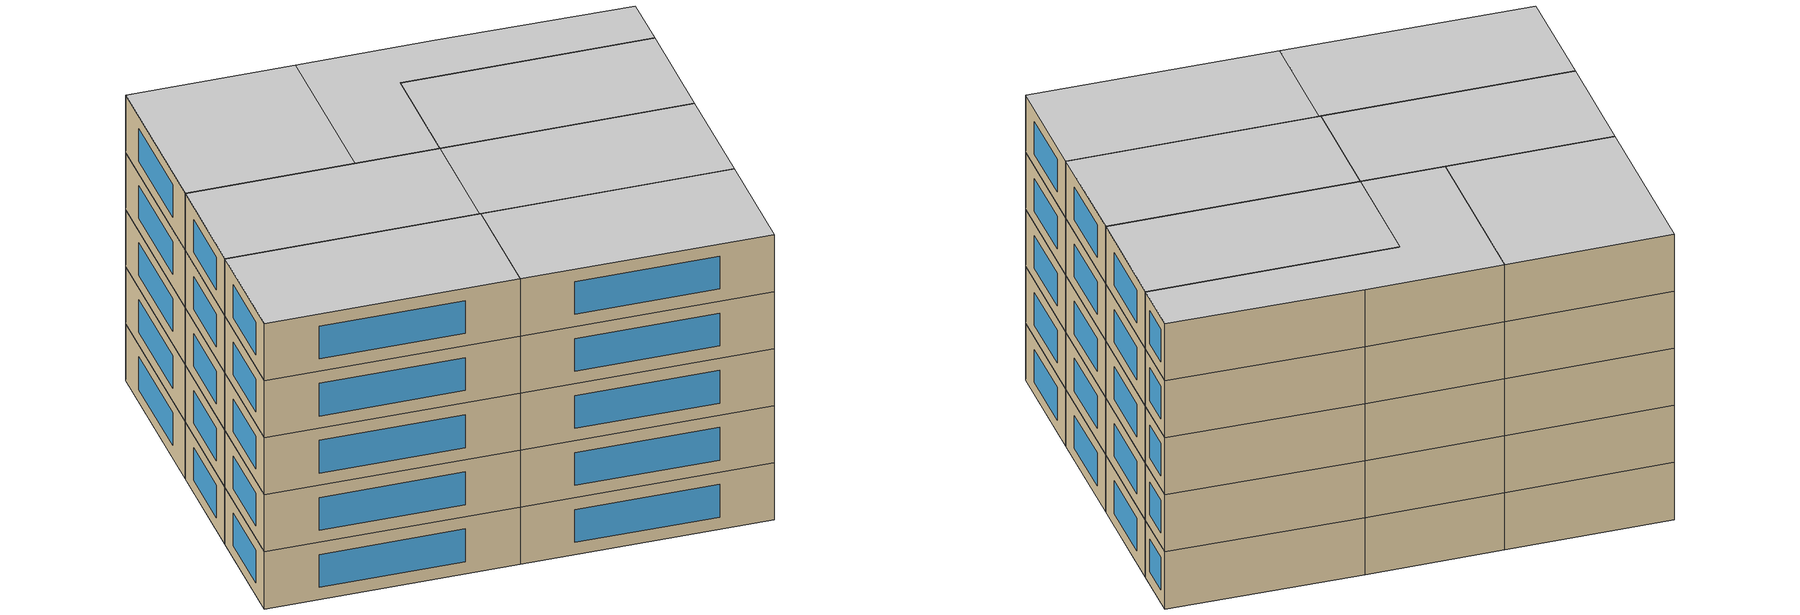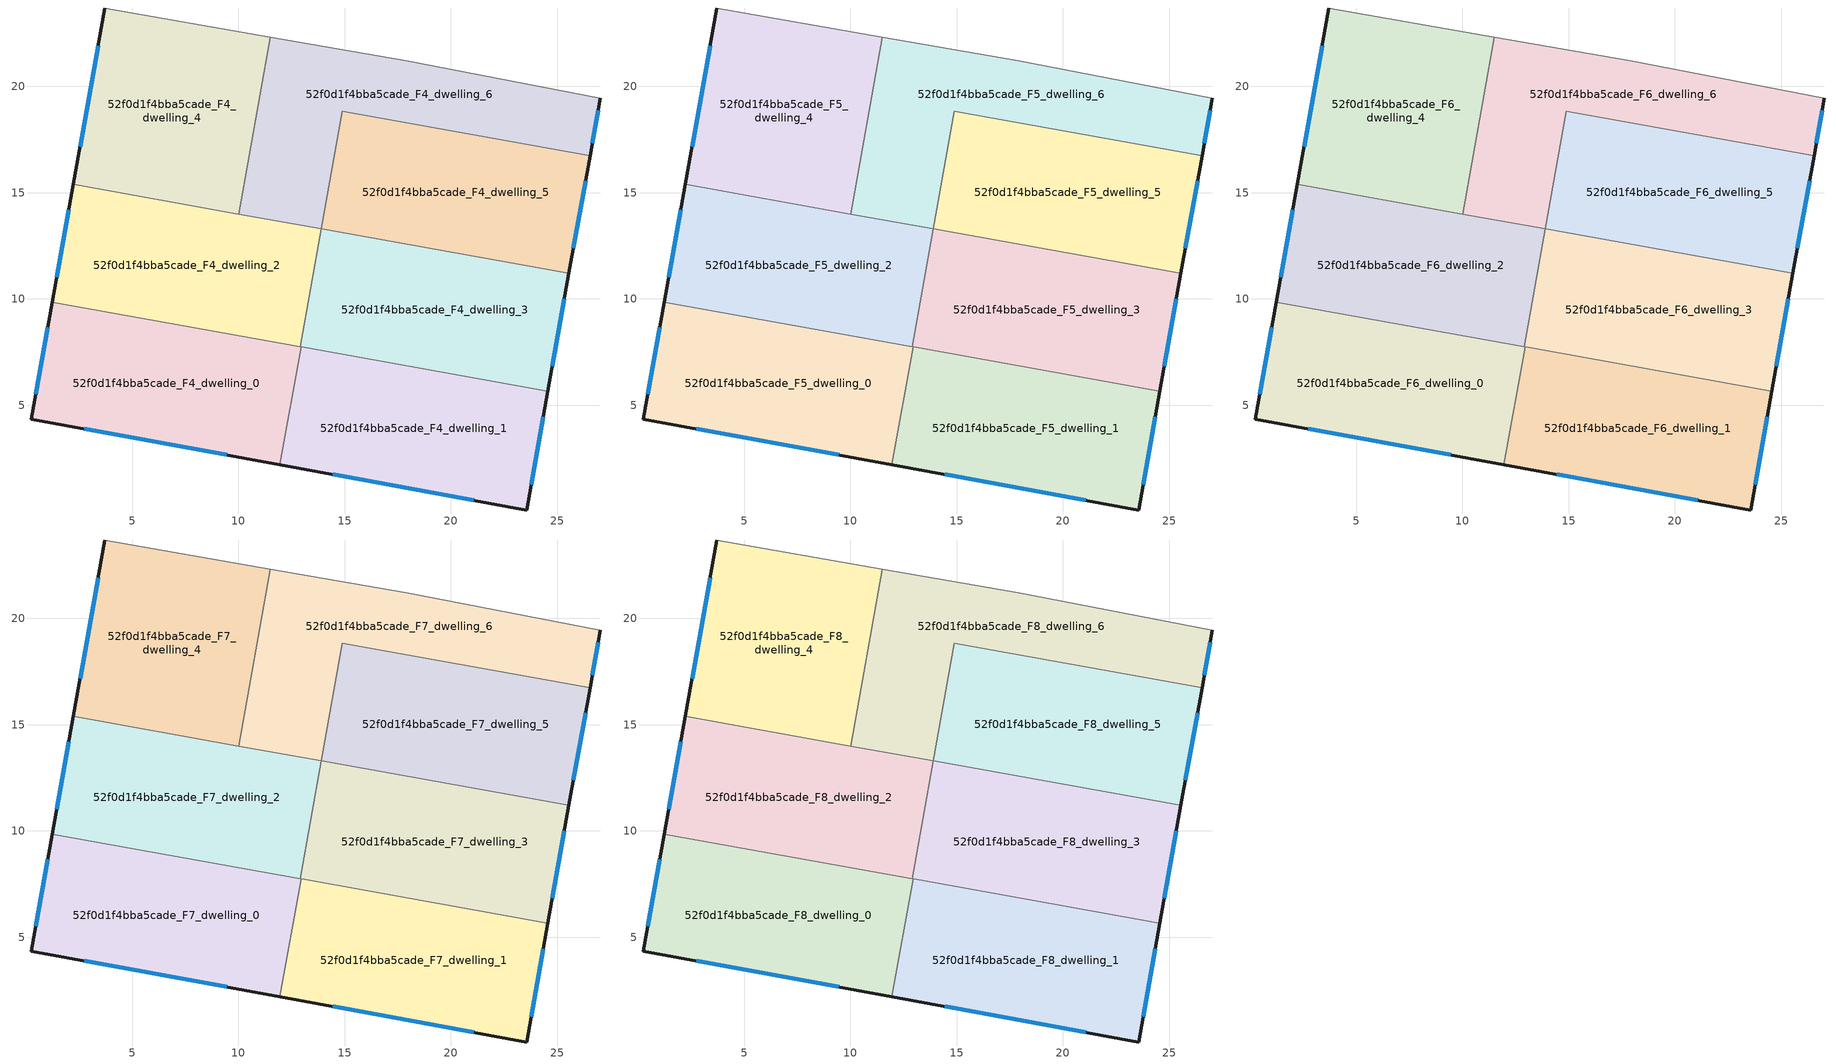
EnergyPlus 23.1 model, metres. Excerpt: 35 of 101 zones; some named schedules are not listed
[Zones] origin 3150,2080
52f0d1f4bba5cade_F4_dwelling_0
 floor to 52f0d1f4bba5cade_F3_dwelling_0 (EU_floor_Construction): 12.95,7.74 11.96,2.2 0.25,4.34 1.24,9.84 z12
 wall outside (EU_wall_Construction): 1.24,9.84 0.25,4.34 11.96,2.2 z12:15
 wall to 52f0d1f4bba5cade_F4_dwelling_1 (EU_wall_Construction): 11.96,2.2 12.95,7.74 z12:15
 wall to 52f0d1f4bba5cade_F4_dwelling_2 (EU_wall_Construction): 12.9,7.75 1.24,9.84 z12:15
 wall to 52f0d1f4bba5cade_F4_dwelling_3 (EU_wall_Construction): 12.95,7.74 12.9,7.75 z12:15
 window (EU_Window_Construction): 2.76,3.88 9.45,2.65 / 1.03,8.66 0.46,5.52 z12.64:14.36
52f0d1f4bba5cade_F4_dwelling_1
 floor to 52f0d1f4bba5cade_F3_dwelling_1 (EU_floor_Construction): 24.57,5.65 23.57,0.07 11.96,2.2 12.95,7.74 z12
 wall outside (EU_wall_Construction): 11.96,2.2 23.57,0.07 24.57,5.65 z12:15
 wall to 52f0d1f4bba5cade_F4_dwelling_3 (EU_wall_Construction): 24.57,5.65 12.95,7.74 z12:15
 window (EU_Window_Construction): 14.44,1.74 21.08,0.52 / 23.79,1.26 24.36,4.46 z12.64:14.36
52f0d1f4bba5cade_F4_dwelling_2
 floor to 52f0d1f4bba5cade_F3_dwelling_2 (EU_floor_Construction): 13.9,13.29 12.9,7.75 1.24,9.84 2.23,15.39 z12
 wall outside (EU_wall_Construction): 2.23,15.39 1.24,9.84 z12:15
 wall to 52f0d1f4bba5cade_F4_dwelling_3 (EU_wall_Construction): 12.9,7.75 13.9,13.29 z12:15
 wall to 52f0d1f4bba5cade_F4_dwelling_4 (EU_wall_Construction): 10.01,13.99 2.23,15.39 z12:15
 wall to 52f0d1f4bba5cade_F4_dwelling_6 (EU_wall_Construction): 13.9,13.29 10.01,13.99 z12:15
 window (EU_Window_Construction): 2.02,14.2 1.45,11.03 z12.64:14.36
52f0d1f4bba5cade_F4_dwelling_3
 floor to 52f0d1f4bba5cade_F3_dwelling_3 (EU_floor_Construction): 25.56,11.2 24.57,5.65 12.9,7.75 13.9,13.29 z12
 wall outside (EU_wall_Construction): 24.57,5.65 25.56,11.2 z12:15
 wall to 52f0d1f4bba5cade_F4_dwelling_5 (EU_wall_Construction): 25.56,11.2 13.9,13.29 z12:15
 window (EU_Window_Construction): 24.78,6.84 25.35,10.01 z12.64:14.36
52f0d1f4bba5cade_F4_dwelling_4
 floor to 52f0d1f4bba5cade_F3_dwelling_4 (EU_floor_Construction): 11.51,22.33 10.01,13.99 2.23,15.39 3.72,23.69 z12
 wall outside (EU_wall_Construction): 3.72,23.69 2.23,15.39 z12:15
 wall adiabatic (EU_wall_Construction): 11.51,22.33 3.72,23.69 z12:15
 wall to 52f0d1f4bba5cade_F4_dwelling_6 (EU_wall_Construction): 10.01,13.99 11.51,22.33 z12:15
 window (EU_Window_Construction): 3.4,21.91 2.55,17.17 z12.64:14.36
52f0d1f4bba5cade_F4_dwelling_5
 floor to 52f0d1f4bba5cade_F3_dwelling_5 (EU_floor_Construction): 26.55,16.75 25.56,11.2 13.9,13.29 14.89,18.84 z12
 wall outside (EU_wall_Construction): 25.56,11.2 26.55,16.75 z12:15
 wall to 52f0d1f4bba5cade_F4_dwelling_6 (EU_wall_Construction): 26.55,16.75 14.89,18.84 13.9,13.29 z12:15
 window (EU_Window_Construction): 25.78,12.39 26.34,15.56 z12.64:14.36
52f0d1f4bba5cade_F4_dwelling_6
 floor to 52f0d1f4bba5cade_F3_dwelling_6 (EU_floor_Construction): 27.04,19.45 26.55,16.75 14.89,18.84 13.9,13.29 10.01,13.99 11.51,22.33 17.91,21.2 z12
 wall outside (EU_wall_Construction): 26.55,16.75 27.04,19.45 z12:15
 wall adiabatic (EU_wall_Construction): 27.04,19.45 17.91,21.2 11.51,22.33 z12:15
 window (EU_Window_Construction): 26.66,17.33 26.93,18.87 z12.64:14.36
52f0d1f4bba5cade_F5_dwelling_0
 floor to 52f0d1f4bba5cade_F4_dwelling_0 (EU_floor_Construction): 12.95,7.74 11.96,2.2 0.25,4.34 1.24,9.84 z15
 wall outside (EU_wall_Construction): 1.24,9.84 0.25,4.34 11.96,2.2 z15:18
 wall to 52f0d1f4bba5cade_F5_dwelling_1 (EU_wall_Construction): 11.96,2.2 12.95,7.74 z15:18
 wall to 52f0d1f4bba5cade_F5_dwelling_2 (EU_wall_Construction): 12.9,7.75 1.24,9.84 z15:18
 wall to 52f0d1f4bba5cade_F5_dwelling_3 (EU_wall_Construction): 12.95,7.74 12.9,7.75 z15:18
 window (EU_Window_Construction): 2.76,3.88 9.45,2.65 / 1.03,8.66 0.46,5.52 z15.64:17.36
52f0d1f4bba5cade_F5_dwelling_1
 floor to 52f0d1f4bba5cade_F4_dwelling_1 (EU_floor_Construction): 24.57,5.65 23.57,0.07 11.96,2.2 12.95,7.74 z15
 wall outside (EU_wall_Construction): 11.96,2.2 23.57,0.07 24.57,5.65 z15:18
 wall to 52f0d1f4bba5cade_F5_dwelling_3 (EU_wall_Construction): 24.57,5.65 12.95,7.74 z15:18
 window (EU_Window_Construction): 14.44,1.74 21.08,0.52 / 23.79,1.26 24.36,4.46 z15.64:17.36
52f0d1f4bba5cade_F5_dwelling_2
 floor to 52f0d1f4bba5cade_F4_dwelling_2 (EU_floor_Construction): 13.9,13.29 12.9,7.75 1.24,9.84 2.23,15.39 z15
 wall outside (EU_wall_Construction): 2.23,15.39 1.24,9.84 z15:18
 wall to 52f0d1f4bba5cade_F5_dwelling_3 (EU_wall_Construction): 12.9,7.75 13.9,13.29 z15:18
 wall to 52f0d1f4bba5cade_F5_dwelling_4 (EU_wall_Construction): 10.01,13.99 2.23,15.39 z15:18
 wall to 52f0d1f4bba5cade_F5_dwelling_6 (EU_wall_Construction): 13.9,13.29 10.01,13.99 z15:18
 window (EU_Window_Construction): 2.02,14.2 1.45,11.03 z15.64:17.36
52f0d1f4bba5cade_F5_dwelling_3
 floor to 52f0d1f4bba5cade_F4_dwelling_3 (EU_floor_Construction): 25.56,11.2 24.57,5.65 12.9,7.75 13.9,13.29 z15
 wall outside (EU_wall_Construction): 24.57,5.65 25.56,11.2 z15:18
 wall to 52f0d1f4bba5cade_F5_dwelling_5 (EU_wall_Construction): 25.56,11.2 13.9,13.29 z15:18
 window (EU_Window_Construction): 24.78,6.84 25.35,10.01 z15.64:17.36
52f0d1f4bba5cade_F5_dwelling_4
 floor to 52f0d1f4bba5cade_F4_dwelling_4 (EU_floor_Construction): 11.51,22.33 10.01,13.99 2.23,15.39 3.72,23.69 z15
 wall outside (EU_wall_Construction): 3.72,23.69 2.23,15.39 z15:18
 wall adiabatic (EU_wall_Construction): 11.51,22.33 3.72,23.69 z15:18
 wall to 52f0d1f4bba5cade_F5_dwelling_6 (EU_wall_Construction): 10.01,13.99 11.51,22.33 z15:18
 window (EU_Window_Construction): 3.4,21.91 2.55,17.17 z15.64:17.36
52f0d1f4bba5cade_F5_dwelling_5
 floor to 52f0d1f4bba5cade_F4_dwelling_5 (EU_floor_Construction): 26.55,16.75 25.56,11.2 13.9,13.29 14.89,18.84 z15
 wall outside (EU_wall_Construction): 25.56,11.2 26.55,16.75 z15:18
 wall to 52f0d1f4bba5cade_F5_dwelling_6 (EU_wall_Construction): 26.55,16.75 14.89,18.84 13.9,13.29 z15:18
 window (EU_Window_Construction): 25.78,12.39 26.34,15.56 z15.64:17.36
52f0d1f4bba5cade_F5_dwelling_6
 floor to 52f0d1f4bba5cade_F4_dwelling_6 (EU_floor_Construction): 27.04,19.45 26.55,16.75 14.89,18.84 13.9,13.29 10.01,13.99 11.51,22.33 17.91,21.2 z15
 wall outside (EU_wall_Construction): 26.55,16.75 27.04,19.45 z15:18
 wall adiabatic (EU_wall_Construction): 27.04,19.45 17.91,21.2 11.51,22.33 z15:18
 window (EU_Window_Construction): 26.66,17.33 26.93,18.87 z15.64:17.36
52f0d1f4bba5cade_F6_dwelling_0
 floor to 52f0d1f4bba5cade_F5_dwelling_0 (EU_floor_Construction): 12.95,7.74 11.96,2.2 0.25,4.34 1.24,9.84 z18
 wall outside (EU_wall_Construction): 1.24,9.84 0.25,4.34 11.96,2.2 z18:21
 wall to 52f0d1f4bba5cade_F6_dwelling_1 (EU_wall_Construction): 11.96,2.2 12.95,7.74 z18:21
 wall to 52f0d1f4bba5cade_F6_dwelling_2 (EU_wall_Construction): 12.9,7.75 1.24,9.84 z18:21
 wall to 52f0d1f4bba5cade_F6_dwelling_3 (EU_wall_Construction): 12.95,7.74 12.9,7.75 z18:21
 window (EU_Window_Construction): 2.76,3.88 9.45,2.65 / 1.03,8.66 0.46,5.52 z18.64:20.36
52f0d1f4bba5cade_F6_dwelling_1
 floor to 52f0d1f4bba5cade_F5_dwelling_1 (EU_floor_Construction): 24.57,5.65 23.57,0.07 11.96,2.2 12.95,7.74 z18
 wall outside (EU_wall_Construction): 11.96,2.2 23.57,0.07 24.57,5.65 z18:21
 wall to 52f0d1f4bba5cade_F6_dwelling_3 (EU_wall_Construction): 24.57,5.65 12.95,7.74 z18:21
 window (EU_Window_Construction): 14.44,1.74 21.08,0.52 / 23.79,1.26 24.36,4.46 z18.64:20.36
52f0d1f4bba5cade_F6_dwelling_2
 floor to 52f0d1f4bba5cade_F5_dwelling_2 (EU_floor_Construction): 13.9,13.29 12.9,7.75 1.24,9.84 2.23,15.39 z18
 wall outside (EU_wall_Construction): 2.23,15.39 1.24,9.84 z18:21
 wall to 52f0d1f4bba5cade_F6_dwelling_3 (EU_wall_Construction): 12.9,7.75 13.9,13.29 z18:21
 wall to 52f0d1f4bba5cade_F6_dwelling_4 (EU_wall_Construction): 10.01,13.99 2.23,15.39 z18:21
 wall to 52f0d1f4bba5cade_F6_dwelling_6 (EU_wall_Construction): 13.9,13.29 10.01,13.99 z18:21
 window (EU_Window_Construction): 2.02,14.2 1.45,11.03 z18.64:20.36
52f0d1f4bba5cade_F6_dwelling_3
 floor to 52f0d1f4bba5cade_F5_dwelling_3 (EU_floor_Construction): 25.56,11.2 24.57,5.65 12.9,7.75 13.9,13.29 z18
 wall outside (EU_wall_Construction): 24.57,5.65 25.56,11.2 z18:21
 wall to 52f0d1f4bba5cade_F6_dwelling_5 (EU_wall_Construction): 25.56,11.2 13.9,13.29 z18:21
 window (EU_Window_Construction): 24.78,6.84 25.35,10.01 z18.64:20.36
52f0d1f4bba5cade_F6_dwelling_4
 floor to 52f0d1f4bba5cade_F5_dwelling_4 (EU_floor_Construction): 11.51,22.33 10.01,13.99 2.23,15.39 3.72,23.69 z18
 wall outside (EU_wall_Construction): 3.72,23.69 2.23,15.39 z18:21
 wall adiabatic (EU_wall_Construction): 11.51,22.33 3.72,23.69 z18:21
 wall to 52f0d1f4bba5cade_F6_dwelling_6 (EU_wall_Construction): 10.01,13.99 11.51,22.33 z18:21
 window (EU_Window_Construction): 3.4,21.91 2.55,17.17 z18.64:20.36
52f0d1f4bba5cade_F6_dwelling_5
 floor to 52f0d1f4bba5cade_F5_dwelling_5 (EU_floor_Construction): 26.55,16.75 25.56,11.2 13.9,13.29 14.89,18.84 z18
 wall outside (EU_wall_Construction): 25.56,11.2 26.55,16.75 z18:21
 wall to 52f0d1f4bba5cade_F6_dwelling_6 (EU_wall_Construction): 26.55,16.75 14.89,18.84 13.9,13.29 z18:21
 window (EU_Window_Construction): 25.78,12.39 26.34,15.56 z18.64:20.36
52f0d1f4bba5cade_F6_dwelling_6
 floor to 52f0d1f4bba5cade_F5_dwelling_6 (EU_floor_Construction): 27.04,19.45 26.55,16.75 14.89,18.84 13.9,13.29 10.01,13.99 11.51,22.33 17.91,21.2 z18
 wall outside (EU_wall_Construction): 26.55,16.75 27.04,19.45 z18:21
 wall adiabatic (EU_wall_Construction): 27.04,19.45 17.91,21.2 11.51,22.33 z18:21
 window (EU_Window_Construction): 26.66,17.33 26.93,18.87 z18.64:20.36
52f0d1f4bba5cade_F7_dwelling_0
 floor to 52f0d1f4bba5cade_F6_dwelling_0 (EU_floor_Construction): 12.95,7.74 11.96,2.2 0.25,4.34 1.24,9.84 z21
 wall outside (EU_wall_Construction): 1.24,9.84 0.25,4.34 11.96,2.2 z21:24
 wall to 52f0d1f4bba5cade_F7_dwelling_1 (EU_wall_Construction): 11.96,2.2 12.95,7.74 z21:24
 wall to 52f0d1f4bba5cade_F7_dwelling_2 (EU_wall_Construction): 12.9,7.75 1.24,9.84 z21:24
 wall to 52f0d1f4bba5cade_F7_dwelling_3 (EU_wall_Construction): 12.95,7.74 12.9,7.75 z21:24
 window (EU_Window_Construction): 2.76,3.88 9.45,2.65 / 1.03,8.66 0.46,5.52 z21.64:23.36
52f0d1f4bba5cade_F7_dwelling_1
 floor to 52f0d1f4bba5cade_F6_dwelling_1 (EU_floor_Construction): 24.57,5.65 23.57,0.07 11.96,2.2 12.95,7.74 z21
 wall outside (EU_wall_Construction): 11.96,2.2 23.57,0.07 24.57,5.65 z21:24
 wall to 52f0d1f4bba5cade_F7_dwelling_3 (EU_wall_Construction): 24.57,5.65 12.95,7.74 z21:24
 window (EU_Window_Construction): 14.44,1.74 21.08,0.52 / 23.79,1.26 24.36,4.46 z21.64:23.36
52f0d1f4bba5cade_F7_dwelling_2
 floor to 52f0d1f4bba5cade_F6_dwelling_2 (EU_floor_Construction): 13.9,13.29 12.9,7.75 1.24,9.84 2.23,15.39 z21
 wall outside (EU_wall_Construction): 2.23,15.39 1.24,9.84 z21:24
 wall to 52f0d1f4bba5cade_F7_dwelling_3 (EU_wall_Construction): 12.9,7.75 13.9,13.29 z21:24
 wall to 52f0d1f4bba5cade_F7_dwelling_4 (EU_wall_Construction): 10.01,13.99 2.23,15.39 z21:24
 wall to 52f0d1f4bba5cade_F7_dwelling_6 (EU_wall_Construction): 13.9,13.29 10.01,13.99 z21:24
 window (EU_Window_Construction): 2.02,14.2 1.45,11.03 z21.64:23.36
52f0d1f4bba5cade_F7_dwelling_3
 floor to 52f0d1f4bba5cade_F6_dwelling_3 (EU_floor_Construction): 25.56,11.2 24.57,5.65 12.9,7.75 13.9,13.29 z21
 wall outside (EU_wall_Construction): 24.57,5.65 25.56,11.2 z21:24
 wall to 52f0d1f4bba5cade_F7_dwelling_5 (EU_wall_Construction): 25.56,11.2 13.9,13.29 z21:24
 window (EU_Window_Construction): 24.78,6.84 25.35,10.01 z21.64:23.36
52f0d1f4bba5cade_F7_dwelling_4
 floor to 52f0d1f4bba5cade_F6_dwelling_4 (EU_floor_Construction): 11.51,22.33 10.01,13.99 2.23,15.39 3.72,23.69 z21
 wall outside (EU_wall_Construction): 3.72,23.69 2.23,15.39 z21:24
 wall adiabatic (EU_wall_Construction): 11.51,22.33 3.72,23.69 z21:24
 wall to 52f0d1f4bba5cade_F7_dwelling_6 (EU_wall_Construction): 10.01,13.99 11.51,22.33 z21:24
 window (EU_Window_Construction): 3.4,21.91 2.55,17.17 z21.64:23.36
52f0d1f4bba5cade_F7_dwelling_5
 floor to 52f0d1f4bba5cade_F6_dwelling_5 (EU_floor_Construction): 26.55,16.75 25.56,11.2 13.9,13.29 14.89,18.84 z21
 wall outside (EU_wall_Construction): 25.56,11.2 26.55,16.75 z21:24
 wall to 52f0d1f4bba5cade_F7_dwelling_6 (EU_wall_Construction): 26.55,16.75 14.89,18.84 13.9,13.29 z21:24
 window (EU_Window_Construction): 25.78,12.39 26.34,15.56 z21.64:23.36
52f0d1f4bba5cade_F7_dwelling_6
 floor to 52f0d1f4bba5cade_F6_dwelling_6 (EU_floor_Construction): 27.04,19.45 26.55,16.75 14.89,18.84 13.9,13.29 10.01,13.99 11.51,22.33 17.91,21.2 z21
 wall outside (EU_wall_Construction): 26.55,16.75 27.04,19.45 z21:24
 wall adiabatic (EU_wall_Construction): 27.04,19.45 17.91,21.2 11.51,22.33 z21:24
 window (EU_Window_Construction): 26.66,17.33 26.93,18.87 z21.64:23.36
52f0d1f4bba5cade_F8_dwelling_0
 floor to 52f0d1f4bba5cade_F7_dwelling_0 (EU_floor_Construction): 12.95,7.74 11.96,2.2 0.25,4.34 1.24,9.84 z24
 wall outside (EU_wall_Construction): 1.24,9.84 0.25,4.34 11.96,2.2 z24:27
 wall to 52f0d1f4bba5cade_F8_dwelling_1 (EU_wall_Construction): 11.96,2.2 12.95,7.74 z24:27
 wall to 52f0d1f4bba5cade_F8_dwelling_2 (EU_wall_Construction): 12.9,7.75 1.24,9.84 z24:27
 wall to 52f0d1f4bba5cade_F8_dwelling_3 (EU_wall_Construction): 12.95,7.74 12.9,7.75 z24:27
 window (EU_Window_Construction): 2.76,3.88 9.45,2.65 / 1.03,8.66 0.46,5.52 z24.64:26.36
 ceiling to 52f0d1f4bba5cade_F9_dwelling_0 (EU_floor_Construction): 11.96,2.2 12.95,7.74 1.24,9.84 0.25,4.34 z27
52f0d1f4bba5cade_F8_dwelling_1
 floor to 52f0d1f4bba5cade_F7_dwelling_1 (EU_floor_Construction): 24.57,5.65 23.57,0.07 11.96,2.2 12.95,7.74 z24
 wall outside (EU_wall_Construction): 11.96,2.2 23.57,0.07 24.57,5.65 z24:27
 wall to 52f0d1f4bba5cade_F8_dwelling_3 (EU_wall_Construction): 24.57,5.65 12.95,7.74 z24:27
 window (EU_Window_Construction): 14.44,1.74 21.08,0.52 / 23.79,1.26 24.36,4.46 z24.64:26.36
 ceiling to 52f0d1f4bba5cade_F9_dwelling_1 (EU_floor_Construction): 23.57,0.07 24.57,5.65 12.95,7.74 11.96,2.2 z27
52f0d1f4bba5cade_F8_dwelling_2
 floor to 52f0d1f4bba5cade_F7_dwelling_2 (EU_floor_Construction): 13.9,13.29 12.9,7.75 1.24,9.84 2.23,15.39 z24
 wall outside (EU_wall_Construction): 2.23,15.39 1.24,9.84 z24:27
 wall to 52f0d1f4bba5cade_F8_dwelling_3 (EU_wall_Construction): 12.9,7.75 13.9,13.29 z24:27
 wall to 52f0d1f4bba5cade_F8_dwelling_4 (EU_wall_Construction): 10.01,13.99 2.23,15.39 z24:27
 wall to 52f0d1f4bba5cade_F8_dwelling_6 (EU_wall_Construction): 13.9,13.29 10.01,13.99 z24:27
 window (EU_Window_Construction): 2.02,14.2 1.45,11.03 z24.64:26.36
 ceiling to 52f0d1f4bba5cade_F9_dwelling_2 (EU_floor_Construction): 12.9,7.75 13.9,13.29 2.23,15.39 1.24,9.84 z27
52f0d1f4bba5cade_F8_dwelling_3
 floor to 52f0d1f4bba5cade_F7_dwelling_3 (EU_floor_Construction): 25.56,11.2 24.57,5.65 12.9,7.75 13.9,13.29 z24
 wall outside (EU_wall_Construction): 24.57,5.65 25.56,11.2 z24:27
 wall to 52f0d1f4bba5cade_F8_dwelling_5 (EU_wall_Construction): 25.56,11.2 13.9,13.29 z24:27
 window (EU_Window_Construction): 24.78,6.84 25.35,10.01 z24.64:26.36
 ceiling to 52f0d1f4bba5cade_F9_dwelling_3 (EU_floor_Construction): 24.57,5.65 25.56,11.2 13.9,13.29 12.9,7.75 z27
52f0d1f4bba5cade_F8_dwelling_4
 floor to 52f0d1f4bba5cade_F7_dwelling_4 (EU_floor_Construction): 11.51,22.33 10.01,13.99 2.23,15.39 3.72,23.69 z24
 wall outside (EU_wall_Construction): 3.72,23.69 2.23,15.39 z24:27
 wall adiabatic (EU_wall_Construction): 11.51,22.33 3.72,23.69 z24:27
 wall to 52f0d1f4bba5cade_F8_dwelling_6 (EU_wall_Construction): 10.01,13.99 11.51,22.33 z24:27
 window (EU_Window_Construction): 3.4,21.91 2.55,17.17 z24.64:26.36
 ceiling to 52f0d1f4bba5cade_F9_dwelling_4 (EU_floor_Construction): 10.01,13.99 11.51,22.33 3.72,23.69 2.23,15.39 z27
52f0d1f4bba5cade_F8_dwelling_5
 floor to 52f0d1f4bba5cade_F7_dwelling_5 (EU_floor_Construction): 26.55,16.75 25.56,11.2 13.9,13.29 14.89,18.84 z24
 wall outside (EU_wall_Construction): 25.56,11.2 26.55,16.75 z24:27
 wall to 52f0d1f4bba5cade_F8_dwelling_6 (EU_wall_Construction): 26.55,16.75 14.89,18.84 13.9,13.29 z24:27
 window (EU_Window_Construction): 25.78,12.39 26.34,15.56 z24.64:26.36
 ceiling to 52f0d1f4bba5cade_F9_dwelling_5 (EU_floor_Construction): 25.56,11.2 26.55,16.75 14.89,18.84 13.9,13.29 z27
52f0d1f4bba5cade_F8_dwelling_6
 floor to 52f0d1f4bba5cade_F7_dwelling_6 (EU_floor_Construction): 27.04,19.45 26.55,16.75 14.89,18.84 13.9,13.29 10.01,13.99 11.51,22.33 17.91,21.2 z24
 wall outside (EU_wall_Construction): 26.55,16.75 27.04,19.45 z24:27
 wall adiabatic (EU_wall_Construction): 27.04,19.45 17.91,21.2 11.51,22.33 z24:27
 window (EU_Window_Construction): 26.66,17.33 26.93,18.87 z24.64:26.36
 ceiling to 52f0d1f4bba5cade_F9_dwelling_6 (EU_floor_Construction): 26.55,16.75 27.04,19.45 17.91,21.2 11.51,22.33 10.01,13.99 13.9,13.29 14.89,18.84 z27
[Building]
EU S2 Campaign: North Axis=0; Terrain=City; Solar Distribution=FullExterior
[Site:Location]
Yerevan-Zvartnots.Intl.AP: Latitude=40.15; Longitude=44.383; Time Zone=4; Elevation=854
[SizingPeriod:WeatherFileDays]
AnnualSizingPeriod: Begin Month=1; Begin Day of Month=1; End Month=12; End Day of Month=31; Day of Week for Start Day=Monday; Use Weather File Daylight Saving Period=No; Use Weather File Rain and Snow Indicators=No
[MATERIAL]
EU_InternalMass_Material: Roughness=MediumRough; Thickness=0.1; Conductivity=1; Density=1800; Specific Heat=900; Thermal Absorptance=0.9; Solar Absorptance=0.7; Visible Absorptance=0.7
[MATERIAL:NOMASS] Roughness=MediumRough; Thermal Absorptance=0.9; Solar Absorptance=0.7; Visible Absorptance=0.7
Name | Thermal Resistance
EU_wall_NoMass | 1.05043
EU_floor_NoMass | 0.478065
[WINDOWMATERIAL:SIMPLEGLAZINGSYSTEM]
EU_Window_SimpleGlazing: UFactor=2.5566; Solar Heat Gain Coefficient=0.75; Visible Transmittance=0.75
[CONSTRUCTION]
EU_wall_Construction: EU_wall_NoMass
EU_floor_Construction: EU_floor_NoMass
EU_Window_Construction: EU_Window_SimpleGlazing
EU_InternalMass_Construction: EU_InternalMass_Material
[ZONE] Type=1; Multiplier=1; Ceiling Height=autocalculate; Floor Area=autocalculate; Part of Total Floor Area=Yes
Name | Volume
52f0d1f4bba5cade_F4_dwelling_0; 52f0d1f4bba5cade_F5_dwelling_0; 52f0d1f4bba5cade_F6_dwelling_0; 52f0d1f4bba5cade_F7_dwelling_0; 52f0d1f4bba5cade_F8_dwelling_0 | 200.351
52f0d1f4bba5cade_F4_dwelling_1; 52f0d1f4bba5cade_F5_dwelling_1; 52f0d1f4bba5cade_F6_dwelling_1; 52f0d1f4bba5cade_F7_dwelling_1; 52f0d1f4bba5cade_F8_dwelling_1 | 200.354
52f0d1f4bba5cade_F4_dwelling_2; 52f0d1f4bba5cade_F5_dwelling_2; 52f0d1f4bba5cade_F6_dwelling_2; 52f0d1f4bba5cade_F7_dwelling_2; 52f0d1f4bba5cade_F8_dwelling_2 | 200.35
52f0d1f4bba5cade_F4_dwelling_3; 52f0d1f4bba5cade_F5_dwelling_3; 52f0d1f4bba5cade_F6_dwelling_3; 52f0d1f4bba5cade_F7_dwelling_3; 52f0d1f4bba5cade_F8_dwelling_3 | 200.356
52f0d1f4bba5cade_F4_dwelling_4; 52f0d1f4bba5cade_F5_dwelling_4; 52f0d1f4bba5cade_F6_dwelling_4; 52f0d1f4bba5cade_F7_dwelling_4; 52f0d1f4bba5cade_F8_dwelling_4 | 200.375
52f0d1f4bba5cade_F4_dwelling_5; 52f0d1f4bba5cade_F5_dwelling_5; 52f0d1f4bba5cade_F6_dwelling_5; 52f0d1f4bba5cade_F7_dwelling_5; 52f0d1f4bba5cade_F8_dwelling_5 | 200.361
52f0d1f4bba5cade_F4_dwelling_6; 52f0d1f4bba5cade_F5_dwelling_6; 52f0d1f4bba5cade_F6_dwelling_6; 52f0d1f4bba5cade_F7_dwelling_6; 52f0d1f4bba5cade_F8_dwelling_6 | 200.357
[INTERNALMASS] Construction=EU_InternalMass_Construction
Name | Zone or ZoneList | Surface Area
52f0d1f4bba5cade_F4_dwelling_0_EU_InternalMass | 52f0d1f4bba5cade_F4_dwelling_0 | 66.784
52f0d1f4bba5cade_F4_dwelling_1_EU_InternalMass | 52f0d1f4bba5cade_F4_dwelling_1 | 66.7837
52f0d1f4bba5cade_F4_dwelling_2_EU_InternalMass | 52f0d1f4bba5cade_F4_dwelling_2 | 66.7818
52f0d1f4bba5cade_F4_dwelling_3_EU_InternalMass | 52f0d1f4bba5cade_F4_dwelling_3 | 66.7864
52f0d1f4bba5cade_F4_dwelling_4_EU_InternalMass | 52f0d1f4bba5cade_F4_dwelling_4 | 66.7918
52f0d1f4bba5cade_F4_dwelling_5_EU_InternalMass | 52f0d1f4bba5cade_F4_dwelling_5 | 66.787
52f0d1f4bba5cade_F4_dwelling_6_EU_InternalMass | 52f0d1f4bba5cade_F4_dwelling_6 | 66.7856
52f0d1f4bba5cade_F5_dwelling_0_EU_InternalMass | 52f0d1f4bba5cade_F5_dwelling_0 | 66.784
52f0d1f4bba5cade_F5_dwelling_1_EU_InternalMass | 52f0d1f4bba5cade_F5_dwelling_1 | 66.7837
52f0d1f4bba5cade_F5_dwelling_2_EU_InternalMass | 52f0d1f4bba5cade_F5_dwelling_2 | 66.7818
52f0d1f4bba5cade_F5_dwelling_3_EU_InternalMass | 52f0d1f4bba5cade_F5_dwelling_3 | 66.7864
52f0d1f4bba5cade_F5_dwelling_4_EU_InternalMass | 52f0d1f4bba5cade_F5_dwelling_4 | 66.7918
52f0d1f4bba5cade_F5_dwelling_5_EU_InternalMass | 52f0d1f4bba5cade_F5_dwelling_5 | 66.787
52f0d1f4bba5cade_F5_dwelling_6_EU_InternalMass | 52f0d1f4bba5cade_F5_dwelling_6 | 66.7856
52f0d1f4bba5cade_F6_dwelling_0_EU_InternalMass | 52f0d1f4bba5cade_F6_dwelling_0 | 66.784
52f0d1f4bba5cade_F6_dwelling_1_EU_InternalMass | 52f0d1f4bba5cade_F6_dwelling_1 | 66.7837
52f0d1f4bba5cade_F6_dwelling_2_EU_InternalMass | 52f0d1f4bba5cade_F6_dwelling_2 | 66.7818
52f0d1f4bba5cade_F6_dwelling_3_EU_InternalMass | 52f0d1f4bba5cade_F6_dwelling_3 | 66.7864
52f0d1f4bba5cade_F6_dwelling_4_EU_InternalMass | 52f0d1f4bba5cade_F6_dwelling_4 | 66.7918
52f0d1f4bba5cade_F6_dwelling_5_EU_InternalMass | 52f0d1f4bba5cade_F6_dwelling_5 | 66.787
52f0d1f4bba5cade_F6_dwelling_6_EU_InternalMass | 52f0d1f4bba5cade_F6_dwelling_6 | 66.7856
52f0d1f4bba5cade_F7_dwelling_0_EU_InternalMass | 52f0d1f4bba5cade_F7_dwelling_0 | 66.784
52f0d1f4bba5cade_F7_dwelling_1_EU_InternalMass | 52f0d1f4bba5cade_F7_dwelling_1 | 66.7837
52f0d1f4bba5cade_F7_dwelling_2_EU_InternalMass | 52f0d1f4bba5cade_F7_dwelling_2 | 66.7818
52f0d1f4bba5cade_F7_dwelling_3_EU_InternalMass | 52f0d1f4bba5cade_F7_dwelling_3 | 66.7864
52f0d1f4bba5cade_F7_dwelling_4_EU_InternalMass | 52f0d1f4bba5cade_F7_dwelling_4 | 66.7918
52f0d1f4bba5cade_F7_dwelling_5_EU_InternalMass | 52f0d1f4bba5cade_F7_dwelling_5 | 66.787
52f0d1f4bba5cade_F7_dwelling_6_EU_InternalMass | 52f0d1f4bba5cade_F7_dwelling_6 | 66.7856
52f0d1f4bba5cade_F8_dwelling_0_EU_InternalMass | 52f0d1f4bba5cade_F8_dwelling_0 | 66.784
52f0d1f4bba5cade_F8_dwelling_1_EU_InternalMass | 52f0d1f4bba5cade_F8_dwelling_1 | 66.7837
52f0d1f4bba5cade_F8_dwelling_2_EU_InternalMass | 52f0d1f4bba5cade_F8_dwelling_2 | 66.7818
52f0d1f4bba5cade_F8_dwelling_3_EU_InternalMass | 52f0d1f4bba5cade_F8_dwelling_3 | 66.7864
52f0d1f4bba5cade_F8_dwelling_4_EU_InternalMass | 52f0d1f4bba5cade_F8_dwelling_4 | 66.7918
52f0d1f4bba5cade_F8_dwelling_5_EU_InternalMass | 52f0d1f4bba5cade_F8_dwelling_5 | 66.787
52f0d1f4bba5cade_F8_dwelling_6_EU_InternalMass | 52f0d1f4bba5cade_F8_dwelling_6 | 66.7856
[OTHEREQUIPMENT] Fuel Type=Electricity; Design Level Calculation Method=Watts/Area; Power per Zone Floor Area=1; Fraction Latent=0; Fraction Radiant=0; Fraction Lost=0; Carbon Dioxide Generation Rate=0; EndUse Subcategory=EU_Step8_InternalGains
Name | Zone or ZoneList or Space or SpaceList | Schedule
EU_Step8_InternalGain_52f0d1f4bba5cade_F4_dwelling_0_f000 | 52f0d1f4bba5cade_F4_dwelling_0 | EU_Step8_GainSchedule_52f0d1f4bba5cade_F4_dwelling_0_f000
EU_Step8_InternalGain_52f0d1f4bba5cade_F4_dwelling_1_f000 | 52f0d1f4bba5cade_F4_dwelling_1 | EU_Step8_GainSchedule_52f0d1f4bba5cade_F4_dwelling_1_f000
EU_Step8_InternalGain_52f0d1f4bba5cade_F4_dwelling_2_f000 | 52f0d1f4bba5cade_F4_dwelling_2 | EU_Step8_GainSchedule_52f0d1f4bba5cade_F4_dwelling_2_f000
EU_Step8_InternalGain_52f0d1f4bba5cade_F4_dwelling_3_f000 | 52f0d1f4bba5cade_F4_dwelling_3 | EU_Step8_GainSchedule_52f0d1f4bba5cade_F4_dwelling_3_f000
EU_Step8_InternalGain_52f0d1f4bba5cade_F4_dwelling_4_f000 | 52f0d1f4bba5cade_F4_dwelling_4 | EU_Step8_GainSchedule_52f0d1f4bba5cade_F4_dwelling_4_f000
EU_Step8_InternalGain_52f0d1f4bba5cade_F4_dwelling_5_f000 | 52f0d1f4bba5cade_F4_dwelling_5 | EU_Step8_GainSchedule_52f0d1f4bba5cade_F4_dwelling_5_f000
EU_Step8_InternalGain_52f0d1f4bba5cade_F4_dwelling_6_f000 | 52f0d1f4bba5cade_F4_dwelling_6 | EU_Step8_GainSchedule_52f0d1f4bba5cade_F4_dwelling_6_f000
EU_Step8_InternalGain_52f0d1f4bba5cade_F5_dwelling_0_f000 | 52f0d1f4bba5cade_F5_dwelling_0 | EU_Step8_GainSchedule_52f0d1f4bba5cade_F5_dwelling_0_f000
EU_Step8_InternalGain_52f0d1f4bba5cade_F5_dwelling_1_f000 | 52f0d1f4bba5cade_F5_dwelling_1 | EU_Step8_GainSchedule_52f0d1f4bba5cade_F5_dwelling_1_f000
EU_Step8_InternalGain_52f0d1f4bba5cade_F5_dwelling_2_f000 | 52f0d1f4bba5cade_F5_dwelling_2 | EU_Step8_GainSchedule_52f0d1f4bba5cade_F5_dwelling_2_f000
EU_Step8_InternalGain_52f0d1f4bba5cade_F5_dwelling_3_f000 | 52f0d1f4bba5cade_F5_dwelling_3 | EU_Step8_GainSchedule_52f0d1f4bba5cade_F5_dwelling_3_f000
EU_Step8_InternalGain_52f0d1f4bba5cade_F5_dwelling_4_f000 | 52f0d1f4bba5cade_F5_dwelling_4 | EU_Step8_GainSchedule_52f0d1f4bba5cade_F5_dwelling_4_f000
EU_Step8_InternalGain_52f0d1f4bba5cade_F5_dwelling_5_f000 | 52f0d1f4bba5cade_F5_dwelling_5 | EU_Step8_GainSchedule_52f0d1f4bba5cade_F5_dwelling_5_f000
EU_Step8_InternalGain_52f0d1f4bba5cade_F5_dwelling_6_f000 | 52f0d1f4bba5cade_F5_dwelling_6 | EU_Step8_GainSchedule_52f0d1f4bba5cade_F5_dwelling_6_f000
EU_Step8_InternalGain_52f0d1f4bba5cade_F6_dwelling_0_f000 | 52f0d1f4bba5cade_F6_dwelling_0 | EU_Step8_GainSchedule_52f0d1f4bba5cade_F6_dwelling_0_f000
EU_Step8_InternalGain_52f0d1f4bba5cade_F6_dwelling_1_f000 | 52f0d1f4bba5cade_F6_dwelling_1 | EU_Step8_GainSchedule_52f0d1f4bba5cade_F6_dwelling_1_f000
EU_Step8_InternalGain_52f0d1f4bba5cade_F6_dwelling_2_f000 | 52f0d1f4bba5cade_F6_dwelling_2 | EU_Step8_GainSchedule_52f0d1f4bba5cade_F6_dwelling_2_f000
EU_Step8_InternalGain_52f0d1f4bba5cade_F6_dwelling_3_f000 | 52f0d1f4bba5cade_F6_dwelling_3 | EU_Step8_GainSchedule_52f0d1f4bba5cade_F6_dwelling_3_f000
EU_Step8_InternalGain_52f0d1f4bba5cade_F6_dwelling_4_f000 | 52f0d1f4bba5cade_F6_dwelling_4 | EU_Step8_GainSchedule_52f0d1f4bba5cade_F6_dwelling_4_f000
EU_Step8_InternalGain_52f0d1f4bba5cade_F6_dwelling_5_f000 | 52f0d1f4bba5cade_F6_dwelling_5 | EU_Step8_GainSchedule_52f0d1f4bba5cade_F6_dwelling_5_f000
EU_Step8_InternalGain_52f0d1f4bba5cade_F6_dwelling_6_f000 | 52f0d1f4bba5cade_F6_dwelling_6 | EU_Step8_GainSchedule_52f0d1f4bba5cade_F6_dwelling_6_f000
EU_Step8_InternalGain_52f0d1f4bba5cade_F7_dwelling_0_f000 | 52f0d1f4bba5cade_F7_dwelling_0 | EU_Step8_GainSchedule_52f0d1f4bba5cade_F7_dwelling_0_f000
EU_Step8_InternalGain_52f0d1f4bba5cade_F7_dwelling_1_f000 | 52f0d1f4bba5cade_F7_dwelling_1 | EU_Step8_GainSchedule_52f0d1f4bba5cade_F7_dwelling_1_f000
EU_Step8_InternalGain_52f0d1f4bba5cade_F7_dwelling_2_f000 | 52f0d1f4bba5cade_F7_dwelling_2 | EU_Step8_GainSchedule_52f0d1f4bba5cade_F7_dwelling_2_f000
EU_Step8_InternalGain_52f0d1f4bba5cade_F7_dwelling_3_f000 | 52f0d1f4bba5cade_F7_dwelling_3 | EU_Step8_GainSchedule_52f0d1f4bba5cade_F7_dwelling_3_f000
EU_Step8_InternalGain_52f0d1f4bba5cade_F7_dwelling_4_f000 | 52f0d1f4bba5cade_F7_dwelling_4 | EU_Step8_GainSchedule_52f0d1f4bba5cade_F7_dwelling_4_f000
EU_Step8_InternalGain_52f0d1f4bba5cade_F7_dwelling_5_f000 | 52f0d1f4bba5cade_F7_dwelling_5 | EU_Step8_GainSchedule_52f0d1f4bba5cade_F7_dwelling_5_f000
EU_Step8_InternalGain_52f0d1f4bba5cade_F7_dwelling_6_f000 | 52f0d1f4bba5cade_F7_dwelling_6 | EU_Step8_GainSchedule_52f0d1f4bba5cade_F7_dwelling_6_f000
EU_Step8_InternalGain_52f0d1f4bba5cade_F8_dwelling_0_f000 | 52f0d1f4bba5cade_F8_dwelling_0 | EU_Step8_GainSchedule_52f0d1f4bba5cade_F8_dwelling_0_f000
EU_Step8_InternalGain_52f0d1f4bba5cade_F8_dwelling_1_f000 | 52f0d1f4bba5cade_F8_dwelling_1 | EU_Step8_GainSchedule_52f0d1f4bba5cade_F8_dwelling_1_f000
EU_Step8_InternalGain_52f0d1f4bba5cade_F8_dwelling_2_f000 | 52f0d1f4bba5cade_F8_dwelling_2 | EU_Step8_GainSchedule_52f0d1f4bba5cade_F8_dwelling_2_f000
EU_Step8_InternalGain_52f0d1f4bba5cade_F8_dwelling_3_f000 | 52f0d1f4bba5cade_F8_dwelling_3 | EU_Step8_GainSchedule_52f0d1f4bba5cade_F8_dwelling_3_f000
EU_Step8_InternalGain_52f0d1f4bba5cade_F8_dwelling_4_f000 | 52f0d1f4bba5cade_F8_dwelling_4 | EU_Step8_GainSchedule_52f0d1f4bba5cade_F8_dwelling_4_f000
EU_Step8_InternalGain_52f0d1f4bba5cade_F8_dwelling_5_f000 | 52f0d1f4bba5cade_F8_dwelling_5 | EU_Step8_GainSchedule_52f0d1f4bba5cade_F8_dwelling_5_f000
EU_Step8_InternalGain_52f0d1f4bba5cade_F8_dwelling_6_f000 | 52f0d1f4bba5cade_F8_dwelling_6 | EU_Step8_GainSchedule_52f0d1f4bba5cade_F8_dwelling_6_f000
[ZONEVENTILATION:DESIGNFLOWRATE] Schedule=EU_AlwaysOn; Design Flow Rate Calculation Method=AirChanges/Hour; Air Changes per Hour=0.557805; Ventilation Type=Natural; Fan Pressure Rise=0; Fan Total Efficiency=1; Constant Term Coefficient=1; Temperature Term Coefficient=0; Velocity Term Coefficient=0; Velocity Squared Term Coefficient=0; Minimum Indoor Temperature=-100; Maximum Indoor Temperature=100; Delta Temperature=-100; Minimum Outdoor Temperature=-100; Maximum Outdoor Temperature=100; Maximum Wind Speed=40
Name | Zone or ZoneList or Space or SpaceList
EU_ConstantAir_52f0d1f4bba5cade_F4_dwelling_0 | 52f0d1f4bba5cade_F4_dwelling_0
EU_ConstantAir_52f0d1f4bba5cade_F4_dwelling_1 | 52f0d1f4bba5cade_F4_dwelling_1
EU_ConstantAir_52f0d1f4bba5cade_F4_dwelling_2 | 52f0d1f4bba5cade_F4_dwelling_2
EU_ConstantAir_52f0d1f4bba5cade_F4_dwelling_3 | 52f0d1f4bba5cade_F4_dwelling_3
EU_ConstantAir_52f0d1f4bba5cade_F4_dwelling_4 | 52f0d1f4bba5cade_F4_dwelling_4
EU_ConstantAir_52f0d1f4bba5cade_F4_dwelling_5 | 52f0d1f4bba5cade_F4_dwelling_5
EU_ConstantAir_52f0d1f4bba5cade_F4_dwelling_6 | 52f0d1f4bba5cade_F4_dwelling_6
EU_ConstantAir_52f0d1f4bba5cade_F5_dwelling_0 | 52f0d1f4bba5cade_F5_dwelling_0
EU_ConstantAir_52f0d1f4bba5cade_F5_dwelling_1 | 52f0d1f4bba5cade_F5_dwelling_1
EU_ConstantAir_52f0d1f4bba5cade_F5_dwelling_2 | 52f0d1f4bba5cade_F5_dwelling_2
EU_ConstantAir_52f0d1f4bba5cade_F5_dwelling_3 | 52f0d1f4bba5cade_F5_dwelling_3
EU_ConstantAir_52f0d1f4bba5cade_F5_dwelling_4 | 52f0d1f4bba5cade_F5_dwelling_4
EU_ConstantAir_52f0d1f4bba5cade_F5_dwelling_5 | 52f0d1f4bba5cade_F5_dwelling_5
EU_ConstantAir_52f0d1f4bba5cade_F5_dwelling_6 | 52f0d1f4bba5cade_F5_dwelling_6
EU_ConstantAir_52f0d1f4bba5cade_F6_dwelling_0 | 52f0d1f4bba5cade_F6_dwelling_0
EU_ConstantAir_52f0d1f4bba5cade_F6_dwelling_1 | 52f0d1f4bba5cade_F6_dwelling_1
EU_ConstantAir_52f0d1f4bba5cade_F6_dwelling_2 | 52f0d1f4bba5cade_F6_dwelling_2
EU_ConstantAir_52f0d1f4bba5cade_F6_dwelling_3 | 52f0d1f4bba5cade_F6_dwelling_3
EU_ConstantAir_52f0d1f4bba5cade_F6_dwelling_4 | 52f0d1f4bba5cade_F6_dwelling_4
EU_ConstantAir_52f0d1f4bba5cade_F6_dwelling_5 | 52f0d1f4bba5cade_F6_dwelling_5
EU_ConstantAir_52f0d1f4bba5cade_F6_dwelling_6 | 52f0d1f4bba5cade_F6_dwelling_6
EU_ConstantAir_52f0d1f4bba5cade_F7_dwelling_0 | 52f0d1f4bba5cade_F7_dwelling_0
EU_ConstantAir_52f0d1f4bba5cade_F7_dwelling_1 | 52f0d1f4bba5cade_F7_dwelling_1
EU_ConstantAir_52f0d1f4bba5cade_F7_dwelling_2 | 52f0d1f4bba5cade_F7_dwelling_2
EU_ConstantAir_52f0d1f4bba5cade_F7_dwelling_3 | 52f0d1f4bba5cade_F7_dwelling_3
EU_ConstantAir_52f0d1f4bba5cade_F7_dwelling_4 | 52f0d1f4bba5cade_F7_dwelling_4
EU_ConstantAir_52f0d1f4bba5cade_F7_dwelling_5 | 52f0d1f4bba5cade_F7_dwelling_5
EU_ConstantAir_52f0d1f4bba5cade_F7_dwelling_6 | 52f0d1f4bba5cade_F7_dwelling_6
EU_ConstantAir_52f0d1f4bba5cade_F8_dwelling_0 | 52f0d1f4bba5cade_F8_dwelling_0
EU_ConstantAir_52f0d1f4bba5cade_F8_dwelling_1 | 52f0d1f4bba5cade_F8_dwelling_1
EU_ConstantAir_52f0d1f4bba5cade_F8_dwelling_2 | 52f0d1f4bba5cade_F8_dwelling_2
EU_ConstantAir_52f0d1f4bba5cade_F8_dwelling_3 | 52f0d1f4bba5cade_F8_dwelling_3
EU_ConstantAir_52f0d1f4bba5cade_F8_dwelling_4 | 52f0d1f4bba5cade_F8_dwelling_4
EU_ConstantAir_52f0d1f4bba5cade_F8_dwelling_5 | 52f0d1f4bba5cade_F8_dwelling_5
EU_ConstantAir_52f0d1f4bba5cade_F8_dwelling_6 | 52f0d1f4bba5cade_F8_dwelling_6
[HVACTEMPLATE:ZONE:IDEALLOADSAIRSYSTEM] System Availability Schedule=EU_AlwaysOn; Maximum Heating Supply Air Temperature=50; Minimum Cooling Supply Air Temperature=13; Maximum Heating Supply Air Humidity Ratio=0.0156; Minimum Cooling Supply Air Humidity Ratio=0.0077; Heating Limit=NoLimit; Cooling Limit=NoLimit; Heating Availability Schedule=EU_AlwaysOn; Cooling Availability Schedule=EU_CoolingOff; Dehumidification Control Type=ConstantSensibleHeatRatio; Cooling Sensible Heat Ratio=0.7; Dehumidification Setpoint=60; Humidification Control Type=None; Humidification Setpoint=30; Outdoor Air Method=None; Outdoor Air Flow Rate per Person=0.00944; Outdoor Air Flow Rate per Zone Floor Area=0; Outdoor Air Flow Rate per Zone=0; Demand Controlled Ventilation Type=None; Outdoor Air Economizer Type=NoEconomizer; Heat Recovery Type=None; Sensible Heat Recovery Effectiveness=0.7; Latent Heat Recovery Effectiveness=0.65
Name | Template Thermostat
52f0d1f4bba5cade_F4_dwelling_0 | EU_HeatOnly_52f0d1f4bba5cade_F4_dwelling_0
52f0d1f4bba5cade_F4_dwelling_1 | EU_HeatOnly_52f0d1f4bba5cade_F4_dwelling_1
52f0d1f4bba5cade_F4_dwelling_2 | EU_HeatOnly_52f0d1f4bba5cade_F4_dwelling_2
52f0d1f4bba5cade_F4_dwelling_3 | EU_HeatOnly_52f0d1f4bba5cade_F4_dwelling_3
52f0d1f4bba5cade_F4_dwelling_4 | EU_HeatOnly_52f0d1f4bba5cade_F4_dwelling_4
52f0d1f4bba5cade_F4_dwelling_5 | EU_HeatOnly_52f0d1f4bba5cade_F4_dwelling_5
52f0d1f4bba5cade_F4_dwelling_6 | EU_HeatOnly_52f0d1f4bba5cade_F4_dwelling_6
52f0d1f4bba5cade_F5_dwelling_0 | EU_HeatOnly_52f0d1f4bba5cade_F5_dwelling_0
52f0d1f4bba5cade_F5_dwelling_1 | EU_HeatOnly_52f0d1f4bba5cade_F5_dwelling_1
52f0d1f4bba5cade_F5_dwelling_2 | EU_HeatOnly_52f0d1f4bba5cade_F5_dwelling_2
52f0d1f4bba5cade_F5_dwelling_3 | EU_HeatOnly_52f0d1f4bba5cade_F5_dwelling_3
52f0d1f4bba5cade_F5_dwelling_4 | EU_HeatOnly_52f0d1f4bba5cade_F5_dwelling_4
52f0d1f4bba5cade_F5_dwelling_5 | EU_HeatOnly_52f0d1f4bba5cade_F5_dwelling_5
52f0d1f4bba5cade_F5_dwelling_6 | EU_HeatOnly_52f0d1f4bba5cade_F5_dwelling_6
52f0d1f4bba5cade_F6_dwelling_0 | EU_HeatOnly_52f0d1f4bba5cade_F6_dwelling_0
52f0d1f4bba5cade_F6_dwelling_1 | EU_HeatOnly_52f0d1f4bba5cade_F6_dwelling_1
52f0d1f4bba5cade_F6_dwelling_2 | EU_HeatOnly_52f0d1f4bba5cade_F6_dwelling_2
52f0d1f4bba5cade_F6_dwelling_3 | EU_HeatOnly_52f0d1f4bba5cade_F6_dwelling_3
52f0d1f4bba5cade_F6_dwelling_4 | EU_HeatOnly_52f0d1f4bba5cade_F6_dwelling_4
52f0d1f4bba5cade_F6_dwelling_5 | EU_HeatOnly_52f0d1f4bba5cade_F6_dwelling_5
52f0d1f4bba5cade_F6_dwelling_6 | EU_HeatOnly_52f0d1f4bba5cade_F6_dwelling_6
52f0d1f4bba5cade_F7_dwelling_0 | EU_HeatOnly_52f0d1f4bba5cade_F7_dwelling_0
52f0d1f4bba5cade_F7_dwelling_1 | EU_HeatOnly_52f0d1f4bba5cade_F7_dwelling_1
52f0d1f4bba5cade_F7_dwelling_2 | EU_HeatOnly_52f0d1f4bba5cade_F7_dwelling_2
52f0d1f4bba5cade_F7_dwelling_3 | EU_HeatOnly_52f0d1f4bba5cade_F7_dwelling_3
52f0d1f4bba5cade_F7_dwelling_4 | EU_HeatOnly_52f0d1f4bba5cade_F7_dwelling_4
52f0d1f4bba5cade_F7_dwelling_5 | EU_HeatOnly_52f0d1f4bba5cade_F7_dwelling_5
52f0d1f4bba5cade_F7_dwelling_6 | EU_HeatOnly_52f0d1f4bba5cade_F7_dwelling_6
52f0d1f4bba5cade_F8_dwelling_0 | EU_HeatOnly_52f0d1f4bba5cade_F8_dwelling_0
52f0d1f4bba5cade_F8_dwelling_1 | EU_HeatOnly_52f0d1f4bba5cade_F8_dwelling_1
52f0d1f4bba5cade_F8_dwelling_2 | EU_HeatOnly_52f0d1f4bba5cade_F8_dwelling_2
52f0d1f4bba5cade_F8_dwelling_3 | EU_HeatOnly_52f0d1f4bba5cade_F8_dwelling_3
52f0d1f4bba5cade_F8_dwelling_4 | EU_HeatOnly_52f0d1f4bba5cade_F8_dwelling_4
52f0d1f4bba5cade_F8_dwelling_5 | EU_HeatOnly_52f0d1f4bba5cade_F8_dwelling_5
52f0d1f4bba5cade_F8_dwelling_6 | EU_HeatOnly_52f0d1f4bba5cade_F8_dwelling_6
[SIZING:ZONE] Zone Cooling Design Supply Air Temperature Input Method=SupplyAirTemperature; Zone Cooling Design Supply Air Temperature=13; Zone Heating Design Supply Air Temperature Input Method=SupplyAirTemperature; Zone Heating Design Supply Air Temperature=50; Zone Cooling Design Supply Air Humidity Ratio=0.008; Zone Heating Design Supply Air Humidity Ratio=0.008; Cooling Design Air Flow Method=DesignDay; Cooling Design Air Flow Rate=0; Cooling Minimum Air Flow per Zone Floor Area=0.000762; Cooling Minimum Air Flow=0; Cooling Minimum Air Flow Fraction=0.2; Heating Design Air Flow Method=DesignDay; Heating Design Air Flow Rate=0; Heating Maximum Air Flow per Zone Floor Area=0.002032; Heating Maximum Air Flow=0.141576; Heating Maximum Air Flow Fraction=0.3; Account for Dedicated Outdoor Air System=No; Dedicated Outdoor Air System Control Strategy=NeutralSupplyAir; Dedicated Outdoor Air Low Setpoint Temperature for Design=autosize; Dedicated Outdoor Air High Setpoint Temperature for Design=autosize; Zone Load Sizing Method=Sensible Load Only No Latent Load; Zone Latent Cooling Design Supply Air Humidity Ratio Input Method=HumidityRatioDifference; Zone Cooling Design Supply Air Humidity Ratio Difference=0.005; Zone Latent Heating Design Supply Air Humidity Ratio Input Method=HumidityRatioDifference; Zone Humidification Design Supply Air Humidity Ratio Difference=0.005
52f0d1f4bba5cade_F4_dwelling_0; 52f0d1f4bba5cade_F4_dwelling_1; 52f0d1f4bba5cade_F4_dwelling_2; 52f0d1f4bba5cade_F4_dwelling_3; 52f0d1f4bba5cade_F4_dwelling_4; 52f0d1f4bba5cade_F4_dwelling_5; 52f0d1f4bba5cade_F4_dwelling_6; 52f0d1f4bba5cade_F5_dwelling_0; 52f0d1f4bba5cade_F5_dwelling_1; 52f0d1f4bba5cade_F5_dwelling_2; 52f0d1f4bba5cade_F5_dwelling_3; 52f0d1f4bba5cade_F5_dwelling_4; 52f0d1f4bba5cade_F5_dwelling_5; 52f0d1f4bba5cade_F5_dwelling_6; 52f0d1f4bba5cade_F6_dwelling_0; 52f0d1f4bba5cade_F6_dwelling_1; 52f0d1f4bba5cade_F6_dwelling_2; 52f0d1f4bba5cade_F6_dwelling_3; 52f0d1f4bba5cade_F6_dwelling_4; 52f0d1f4bba5cade_F6_dwelling_5; 52f0d1f4bba5cade_F6_dwelling_6; 52f0d1f4bba5cade_F7_dwelling_0; 52f0d1f4bba5cade_F7_dwelling_1; 52f0d1f4bba5cade_F7_dwelling_2; 52f0d1f4bba5cade_F7_dwelling_3; 52f0d1f4bba5cade_F7_dwelling_4; 52f0d1f4bba5cade_F7_dwelling_5; 52f0d1f4bba5cade_F7_dwelling_6; 52f0d1f4bba5cade_F8_dwelling_0; 52f0d1f4bba5cade_F8_dwelling_1; 52f0d1f4bba5cade_F8_dwelling_2; 52f0d1f4bba5cade_F8_dwelling_3; 52f0d1f4bba5cade_F8_dwelling_4; 52f0d1f4bba5cade_F8_dwelling_5; 52f0d1f4bba5cade_F8_dwelling_6
[SCHEDULE:FILE] Column Number=1; Rows to Skip at Top=0; Number of Hours of Data=8760; Column Separator=Comma; Interpolate to Timestep=No; Minutes per Item=60; Adjust Schedule for Daylight Savings=Yes
Name | File
EU_Step8_GainSchedule_52f0d1f4bba5cade_F4_dwelling_0_f000 | ../../schedules/52f0d1f4bba5cade/52f0d1f4bba5cade_F4_dwelling_0_f000_gain.csv
EU_Step8_GainSchedule_52f0d1f4bba5cade_F4_dwelling_1_f000 | ../../schedules/52f0d1f4bba5cade/52f0d1f4bba5cade_F4_dwelling_1_f000_gain.csv
EU_Step8_GainSchedule_52f0d1f4bba5cade_F4_dwelling_2_f000 | ../../schedules/52f0d1f4bba5cade/52f0d1f4bba5cade_F4_dwelling_2_f000_gain.csv
EU_Step8_GainSchedule_52f0d1f4bba5cade_F4_dwelling_3_f000 | ../../schedules/52f0d1f4bba5cade/52f0d1f4bba5cade_F4_dwelling_3_f000_gain.csv
EU_Step8_GainSchedule_52f0d1f4bba5cade_F4_dwelling_4_f000 | ../../schedules/52f0d1f4bba5cade/52f0d1f4bba5cade_F4_dwelling_4_f000_gain.csv
EU_Step8_GainSchedule_52f0d1f4bba5cade_F4_dwelling_5_f000 | ../../schedules/52f0d1f4bba5cade/52f0d1f4bba5cade_F4_dwelling_5_f000_gain.csv
EU_Step8_GainSchedule_52f0d1f4bba5cade_F4_dwelling_6_f000 | ../../schedules/52f0d1f4bba5cade/52f0d1f4bba5cade_F4_dwelling_6_f000_gain.csv
EU_Step8_GainSchedule_52f0d1f4bba5cade_F5_dwelling_0_f000 | ../../schedules/52f0d1f4bba5cade/52f0d1f4bba5cade_F5_dwelling_0_f000_gain.csv
EU_Step8_GainSchedule_52f0d1f4bba5cade_F5_dwelling_1_f000 | ../../schedules/52f0d1f4bba5cade/52f0d1f4bba5cade_F5_dwelling_1_f000_gain.csv
EU_Step8_GainSchedule_52f0d1f4bba5cade_F5_dwelling_2_f000 | ../../schedules/52f0d1f4bba5cade/52f0d1f4bba5cade_F5_dwelling_2_f000_gain.csv
EU_Step8_GainSchedule_52f0d1f4bba5cade_F5_dwelling_3_f000 | ../../schedules/52f0d1f4bba5cade/52f0d1f4bba5cade_F5_dwelling_3_f000_gain.csv
EU_Step8_GainSchedule_52f0d1f4bba5cade_F5_dwelling_4_f000 | ../../schedules/52f0d1f4bba5cade/52f0d1f4bba5cade_F5_dwelling_4_f000_gain.csv
EU_Step8_GainSchedule_52f0d1f4bba5cade_F5_dwelling_5_f000 | ../../schedules/52f0d1f4bba5cade/52f0d1f4bba5cade_F5_dwelling_5_f000_gain.csv
EU_Step8_GainSchedule_52f0d1f4bba5cade_F5_dwelling_6_f000 | ../../schedules/52f0d1f4bba5cade/52f0d1f4bba5cade_F5_dwelling_6_f000_gain.csv
EU_Step8_GainSchedule_52f0d1f4bba5cade_F6_dwelling_0_f000 | ../../schedules/52f0d1f4bba5cade/52f0d1f4bba5cade_F6_dwelling_0_f000_gain.csv
EU_Step8_GainSchedule_52f0d1f4bba5cade_F6_dwelling_1_f000 | ../../schedules/52f0d1f4bba5cade/52f0d1f4bba5cade_F6_dwelling_1_f000_gain.csv
EU_Step8_GainSchedule_52f0d1f4bba5cade_F6_dwelling_2_f000 | ../../schedules/52f0d1f4bba5cade/52f0d1f4bba5cade_F6_dwelling_2_f000_gain.csv
